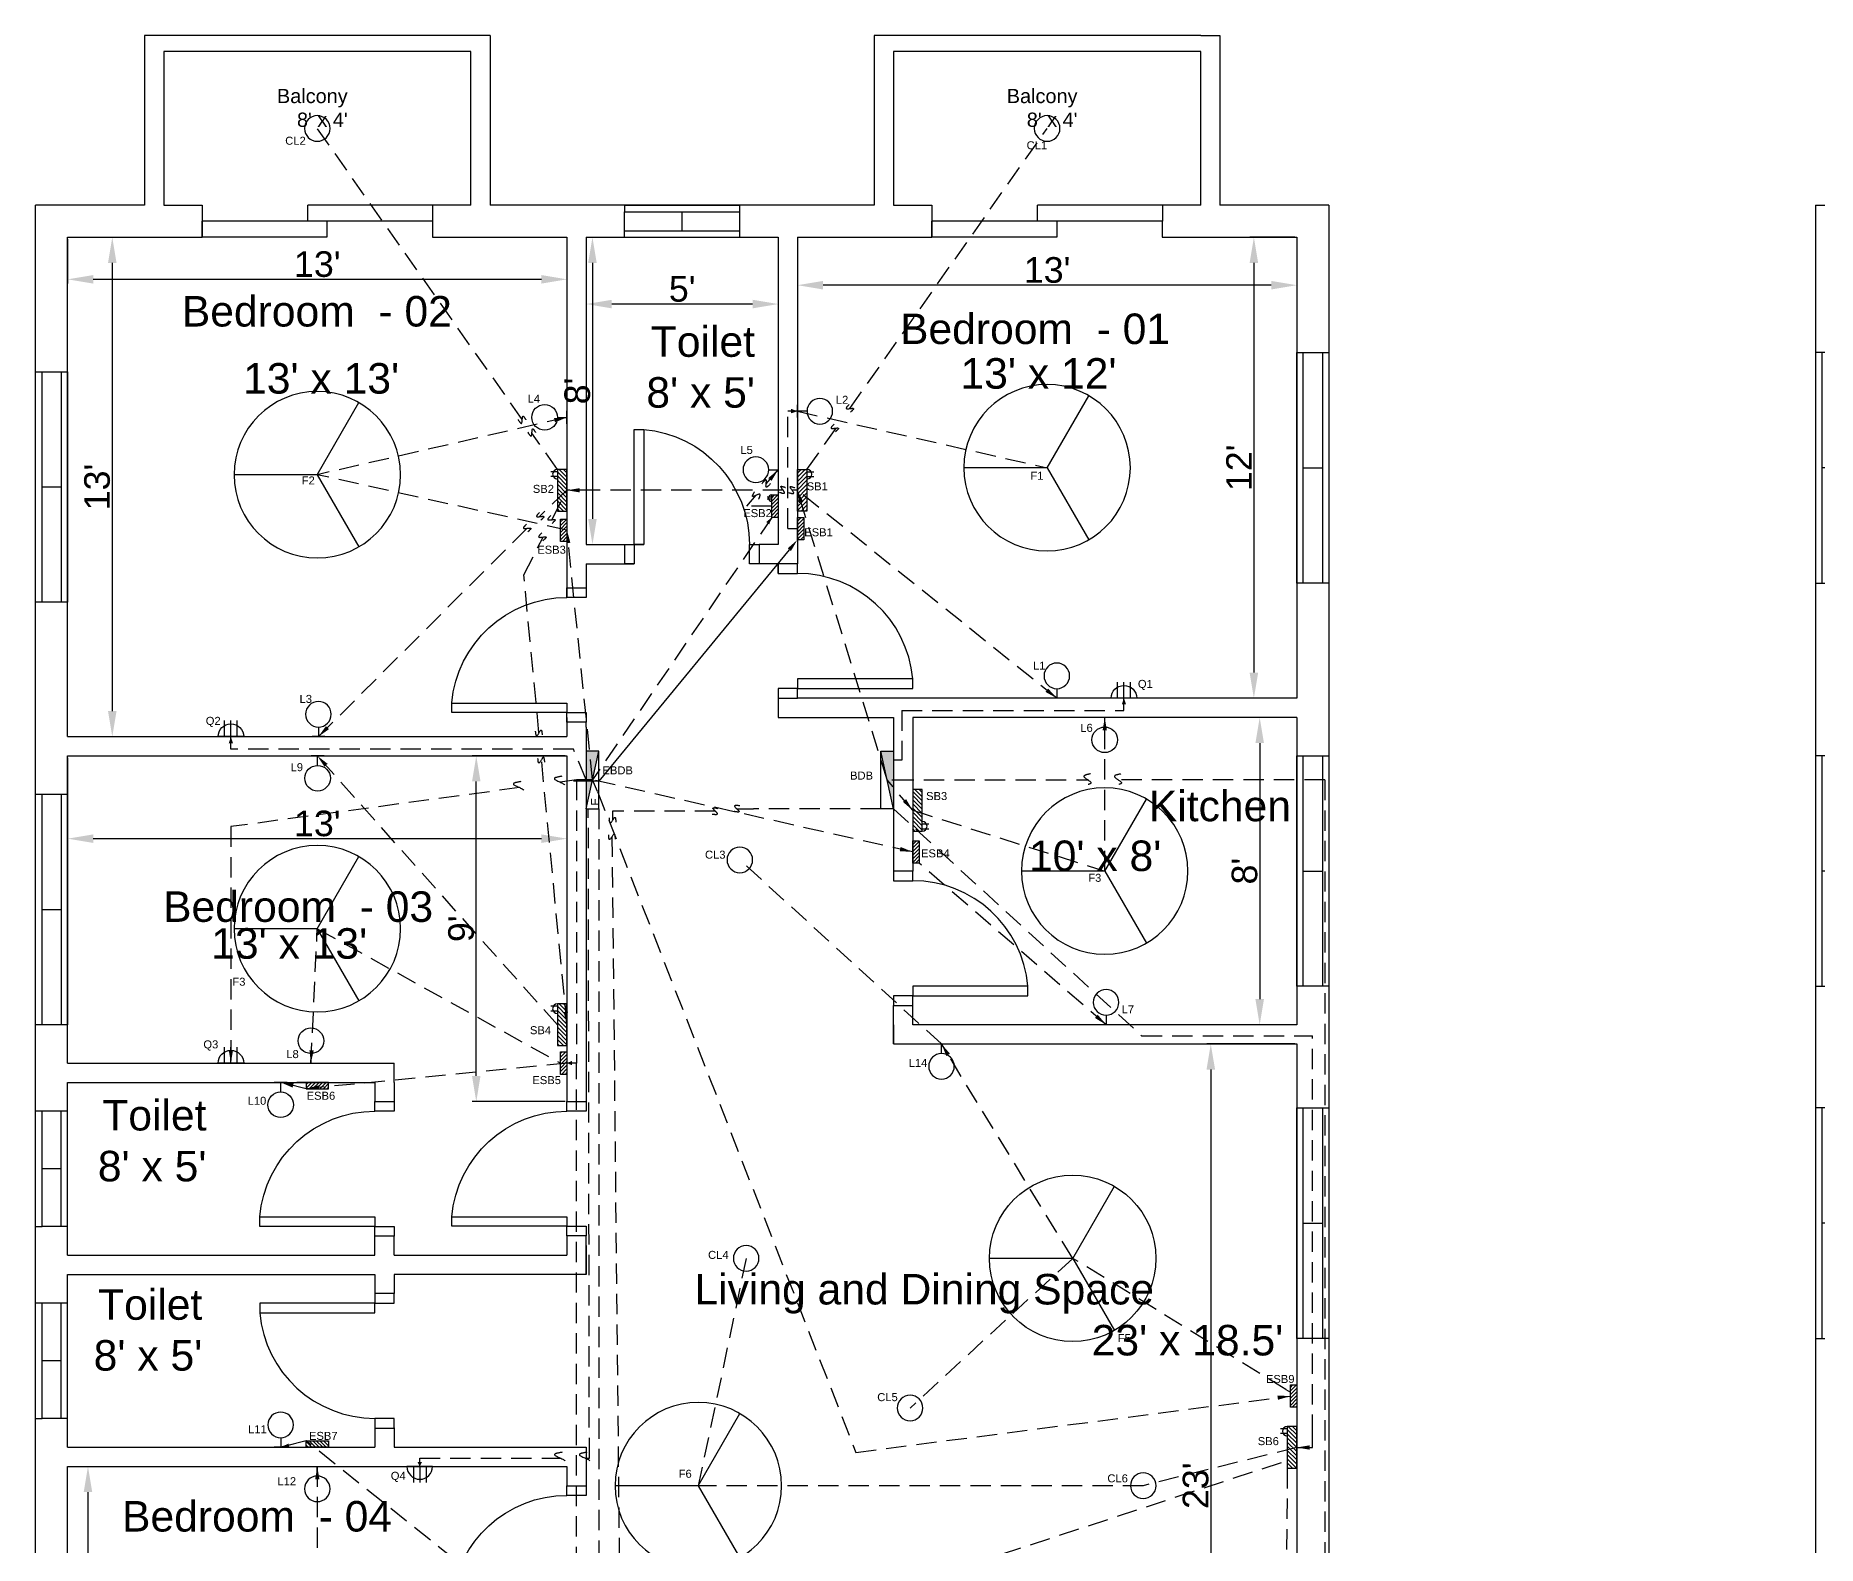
# Model space of a CAD drawing. Header units: inches. Extents: x 61297 to 163996, y 9483 to 32239.
# Drawn here: x 78637 to 79194, y 14580 to 15052 of the extents above; entities that cross this region are included whole.
import ezdxf
from ezdxf import colors
from ezdxf.entities.mleader import LeaderData, LeaderLine
from ezdxf.math import Vec2, Vec3

# ---------------------------------------------------------------- set-up
doc = ezdxf.new("R2010")
doc.units = ezdxf.units.IN
doc.linetypes.add('HIDDEN', pattern=[9.525, 6.35, -3.175])
for name, color, linetype in [('door', 80, 'Continuous'), ('Doors', 230, 'Continuous'), ('Emergency Conduitt', 10, 'HIDDEN'), ('Layer1', 7, 'Continuous'), ('Light Fans and Socketst', 170, 'Continuous'), ('Main Conduit', 50, 'HIDDEN'), ('Toiler Window', 30, 'Continuous'), ('Windows', 30, 'Continuous')]:
    doc.layers.add(name, color=color, linetype=linetype)
doc.styles.get("Standard").update_dxf_attribs({"font": 'arial.ttf'})
doc.dimstyles.new('ISO-25', dxfattribs={"dimtxt": 8, "dimasz": 8, "dimexe": 1.25, "dimexo": 0.625, "dimtad": 1, "dimlunit": 4, "dimtxsty": 'Standard', "dimcen": 2.5, "dimadec": 0, "dimazin": 0, "dimtfac": 1, "dimtmove": 0, "dimatfit": 3, "dimfxl": 1, "dimarcsym": 0})

# ---------------------------------------------------------------- blocks, each defined once
blk = doc.blocks.new('Window_Large')
at = {"layer": 'Windows'}
for p, q in [((72, 10), (0, 10)), ((0, 10), (0, 0)), ((72, 8), (0, 8)), ((36, 8), (36, 2)), ((72, 0), (72, 10)), ((0, 2), (72, 2)), ((0, 0), (72, 0))]:
    blk.add_line(p, q, dxfattribs=at)
blk = doc.blocks.new('Door_Sing')
at = {"layer": 'Doors'}
for points in [[(-3, 6), (-3, 42), (-6, 42), (-6, 6), (-3, 6)], [(-38.98, 0), (-38.98, 6), (-41.98, 6), (-41.98, 0), (-38.98, 0)]]:
    blk.add_lwpolyline(points, dxfattribs=at)
blk.add_lwpolyline([(-3, 0), (0, 0), (0, 6), (-3, 6)], close=True, dxfattribs=at)
blk.add_arc((-2.84, 6), 36.14, 95.0198, 180, dxfattribs=at)
blk = doc.blocks.new('*D754')
at = {"color": 0, "lineweight": -2, "transparency": 16777216}
for p, q in [((79030.43, 14989.11), (79016.39, 14989.11)), ((79017.64, 14981.11), (79017.64, 14853.11)), ((79030.43, 14845.11), (79016.39, 14845.11))]:
    blk.add_line(p, q, dxfattribs=at)
at = {"color": 0, "transparency": 16777216}
for points in [[(79016.31, 14981.11), (79018.98, 14981.11), (79017.64, 14989.11)], [(79016.31, 14853.11), (79018.98, 14853.11), (79017.64, 14845.11)]]:
    blk.add_solid(points, dxfattribs=at)
at = {"color": 0, "transparency": 16777216, "insert": (79013, 14917.11), "char_height": 8, "attachment_point": 5, "rotation": 90}
blk.add_mtext("12'", dxfattribs=at)
blk = doc.blocks.new('*D755')
at = {"color": 0, "lineweight": -2, "transparency": 16777216}
for p, q in [((79030.43, 14839.11), (79018.21, 14839.11)), ((79019.46, 14831.11), (79019.46, 14751.11)), ((79030.43, 14743.11), (79018.21, 14743.11))]:
    blk.add_line(p, q, dxfattribs=at)
at = {"color": 0, "transparency": 16777216}
for points in [[(79018.13, 14831.11), (79020.79, 14831.11), (79019.46, 14839.11)], [(79018.13, 14751.11), (79020.79, 14751.11), (79019.46, 14743.11)]]:
    blk.add_solid(points, dxfattribs=at)
at = {"color": 0, "transparency": 16777216, "insert": (79014.75, 14791.11), "char_height": 8, "attachment_point": 5, "rotation": 90}
blk.add_mtext("8'", dxfattribs=at)
blk = doc.blocks.new('Toilet Window')
for p, q in [((82016.8, 16081.38), (82016.8, 16117.38)), ((82016.8, 16117.38), (82026.8, 16117.38)), ((82018.8, 16081.38), (82018.8, 16117.38)), ((82024.8, 16081.38), (82024.8, 16117.38)), ((82026.8, 16081.38), (82026.8, 16117.38)), ((82018.8, 16099.38), (82024.8, 16099.38)), ((82016.8, 16081.38), (82018.8, 16081.38)), ((82018.8, 16081.38), (82024.8, 16081.38)), ((82026.8, 16081.38), (82024.8, 16081.38))]:
    blk.add_line(p, q)
blk = doc.blocks.new('*D757')
at = {"color": 0, "lineweight": -2, "transparency": 16777216}
for p, q in [((78809.05, 14988.49), (78809.05, 14967.01)), ((78869.05, 14988.49), (78869.05, 14967.01)), ((78861.05, 14968.26), (78817.05, 14968.26))]:
    blk.add_line(p, q, dxfattribs=at)
at = {"color": 0, "transparency": 16777216}
for points in [[(78817.05, 14969.59), (78817.05, 14966.92), (78809.05, 14968.26)], [(78861.05, 14969.59), (78861.05, 14966.92), (78869.05, 14968.26)]]:
    blk.add_solid(points, dxfattribs=at)
at = {"color": 0, "transparency": 16777216, "insert": (78839.05, 14972.95), "char_height": 8, "attachment_point": 5}
blk.add_mtext("5'", dxfattribs=at)
blk = doc.blocks.new('*D758')
at = {"color": 0, "lineweight": -2, "transparency": 16777216}
for p, q in [((78809.68, 14989.11), (78812.26, 14989.11)), ((78811.01, 14981.11), (78811.01, 14901.11)), ((78809.68, 14893.11), (78812.26, 14893.11))]:
    blk.add_line(p, q, dxfattribs=at)
at = {"color": 0, "transparency": 16777216}
for points in [[(78809.68, 14981.11), (78812.34, 14981.11), (78811.01, 14989.11)], [(78809.68, 14901.11), (78812.34, 14901.11), (78811.01, 14893.11)]]:
    blk.add_solid(points, dxfattribs=at)
at = {"color": 0, "transparency": 16777216, "insert": (78806.3, 14941.11), "char_height": 8, "attachment_point": 5, "rotation": 90}
blk.add_mtext("8'", dxfattribs=at)
blk = doc.blocks.new('*D759')
at = {"color": 0, "lineweight": -2, "transparency": 16777216}
for p, q in [((78875.05, 14988.49), (78875.05, 14972.9)), ((79031.05, 14988.49), (79031.05, 14972.9)), ((79023.05, 14974.15), (78883.05, 14974.15))]:
    blk.add_line(p, q, dxfattribs=at)
at = {"color": 0, "transparency": 16777216}
for points in [[(78883.05, 14975.48), (78883.05, 14972.81), (78875.05, 14974.15)], [(79023.05, 14975.48), (79023.05, 14972.81), (79031.05, 14974.15)]]:
    blk.add_solid(points, dxfattribs=at)
at = {"color": 0, "transparency": 16777216, "insert": (78953.05, 14978.86), "char_height": 8, "attachment_point": 5}
blk.add_mtext("13'", dxfattribs=at)
blk = doc.blocks.new('*D760')
at = {"color": 0, "lineweight": -2, "transparency": 16777216}
for p, q in [((78647.05, 14988.49), (78647.05, 14974.73)), ((78803.05, 14988.49), (78803.05, 14974.73)), ((78795.05, 14975.98), (78655.05, 14975.98))]:
    blk.add_line(p, q, dxfattribs=at)
at = {"color": 0, "transparency": 16777216}
for points in [[(78655.05, 14977.31), (78655.05, 14974.65), (78647.05, 14975.98)], [(78795.05, 14977.31), (78795.05, 14974.65), (78803.05, 14975.98)]]:
    blk.add_solid(points, dxfattribs=at)
at = {"color": 0, "transparency": 16777216, "insert": (78725.05, 14980.69), "char_height": 8, "attachment_point": 5}
blk.add_mtext("13'", dxfattribs=at)
blk = doc.blocks.new('*D761')
at = {"color": 0, "lineweight": -2, "transparency": 16777216}
for p, q in [((78647.68, 14989.11), (78662.25, 14989.11)), ((78661, 14981.11), (78661, 14841.11)), ((78647.68, 14833.11), (78662.25, 14833.11))]:
    blk.add_line(p, q, dxfattribs=at)
at = {"color": 0, "transparency": 16777216}
for points in [[(78659.66, 14981.11), (78662.33, 14981.11), (78661, 14989.11)], [(78659.66, 14841.11), (78662.33, 14841.11), (78661, 14833.11)]]:
    blk.add_solid(points, dxfattribs=at)
at = {"color": 0, "transparency": 16777216, "insert": (78656.28, 14911.11), "char_height": 8, "attachment_point": 5, "rotation": 90}
blk.add_mtext("13'", dxfattribs=at)
blk = doc.blocks.new('*D762')
at = {"color": 0, "lineweight": -2, "transparency": 16777216}
for p, q in [((78647.68, 14605.11), (78654.65, 14605.11)), ((78653.4, 14597.11), (78653.4, 14469.11)), ((78647.68, 14461.11), (78654.65, 14461.11))]:
    blk.add_line(p, q, dxfattribs=at)
at = {"color": 0, "transparency": 16777216}
for points in [[(78652.06, 14597.11), (78654.73, 14597.11), (78653.4, 14605.11)], [(78652.06, 14469.11), (78654.73, 14469.11), (78653.4, 14461.11)]]:
    blk.add_solid(points, dxfattribs=at)
at = {"color": 0, "transparency": 16777216, "insert": (78648.75, 14533.11), "char_height": 8, "attachment_point": 5, "rotation": 90}
blk.add_mtext("12'", dxfattribs=at)
blk = doc.blocks.new('Fan')
at = {"layer": 'Light Fans and Socketst'}
for q in [(-13, 22.52), (-13, -22.52), (26, 0)]:
    blk.add_line((0, 0), q, dxfattribs=at)
blk.add_circle((0, 0), 26, dxfattribs=at)
blk = doc.blocks.new('Light Ceiling')
at = {"layer": 'Light Fans and Socketst'}
blk.add_circle((0, 0), 4, dxfattribs=at)
blk = doc.blocks.new('Light')
at = {"layer": 'Light Fans and Socketst'}
blk.add_line((0, 2), (0, -2), dxfattribs=at)
blk.add_lwpolyline([(2.99, 0), (1.49, 0), (0, 0)], dxfattribs=at)
blk.add_circle((6.99, 0), 4, dxfattribs=at)
blk = doc.blocks.new('*D764')
at = {"layer": 'Layer1', "color": 0, "lineweight": -2, "transparency": 16777216}
for p, q in [((78802.43, 14827.11), (78773.46, 14827.11)), ((78774.71, 14727.11), (78774.71, 14819.11)), ((78802.43, 14719.11), (78773.46, 14719.11))]:
    blk.add_line(p, q, dxfattribs=at)
at = {"layer": 'Layer1', "color": 0, "transparency": 16777216}
for points in [[(78773.38, 14819.11), (78776.04, 14819.11), (78774.71, 14827.11)], [(78773.38, 14727.11), (78776.04, 14727.11), (78774.71, 14719.11)]]:
    blk.add_solid(points, dxfattribs=at)
at = {"layer": 'Layer1', "color": 0, "transparency": 16777216, "insert": (78770, 14773.11), "char_height": 8, "attachment_point": 5, "rotation": 90}
blk.add_mtext("9'", dxfattribs=at)
blk = doc.blocks.new('*D765')
at = {"layer": 'Layer1', "color": 0, "lineweight": -2, "transparency": 16777216}
for p, q in [((78647.05, 14826.49), (78647.05, 14799.99)), ((78803.05, 14826.49), (78803.05, 14799.99)), ((78795.05, 14801.24), (78655.05, 14801.24))]:
    blk.add_line(p, q, dxfattribs=at)
at = {"layer": 'Layer1', "color": 0, "transparency": 16777216}
for points in [[(78655.05, 14802.58), (78655.05, 14799.91), (78647.05, 14801.24)], [(78795.05, 14802.58), (78795.05, 14799.91), (78803.05, 14801.24)]]:
    blk.add_solid(points, dxfattribs=at)
at = {"layer": 'Layer1', "color": 0, "transparency": 16777216, "insert": (78725.05, 14805.96), "char_height": 8, "attachment_point": 5}
blk.add_mtext("13'", dxfattribs=at)
blk = doc.blocks.new('BDB')
h = blk.add_hatch(color=256)
h.dxf.hatch_style = 1
h.paths.add_polyline_path([(13.5, 4), (-4.5, 0), (13.5, 0)])
blk.add_line((-4.5, 0), (13.5, 4))
at = {"layer": 'Layer1'}
blk.add_lwpolyline([(-4.5, 4), (13.5, 4), (13.5, 0), (-4.5, 0), (-4.5, 4)], dxfattribs=at)
blk = doc.blocks.new('Emergency_BDB')
at = {"layer": 'Layer1'}
blk.add_blockref('BDB', (0, 0), dxfattribs=at)
at = {"layer": 'Layer1', "insert": (-4.5, 4), "char_height": 2.5, "attachment_point": 1}
blk.add_mtext_dynamic_manual_height_columns(' E', width=4.2009, gutter_width=12.5, heights=[0], dxfattribs=at)
blk = doc.blocks.new('*D766')
at = {"layer": 'Layer1', "color": 0, "lineweight": -2, "transparency": 16777216}
for p, q in [((79030.43, 14737.11), (79002.93, 14737.11)), ((79004.18, 14729.11), (79004.18, 14469.11)), ((79030.43, 14461.11), (79002.93, 14461.11))]:
    blk.add_line(p, q, dxfattribs=at)
at = {"layer": 'Layer1', "color": 0, "transparency": 16777216}
for points in [[(79002.85, 14729.11), (79005.52, 14729.11), (79004.18, 14737.11)], [(79002.85, 14469.11), (79005.52, 14469.11), (79004.18, 14461.11)]]:
    blk.add_solid(points, dxfattribs=at)
at = {"layer": 'Layer1', "color": 0, "transparency": 16777216, "insert": (78999.47, 14599.11), "char_height": 8, "attachment_point": 5, "rotation": 90}
blk.add_mtext("23'", dxfattribs=at)
blk = doc.blocks.new('ESB')
h = blk.add_hatch()
h.set_pattern_fill('ANSI31', color=256, scale=0.25)
h.set_pattern_definition([(45, (-3149.957, -1763.2019), (-0.561266, 0.561266), [])])
h.paths.add_polyline_path([(3.5, 2), (-3.5, 2), (-3.5, 0), (3.5, 0)])
blk.add_lwpolyline([(3.5, 0), (3.5, 2), (-3.5, 2), (-3.5, 0)], close=True)
blk = doc.blocks.new('Socket')
for p, q in [((-4, 0), (4, 0)), ((-2, 0), (-2, 5)), ((0, 0), (0, 5)), ((2, 0), (2, 5))]:
    blk.add_line(p, q)
blk.add_arc((0, 0), 4, 0, 180)

msp = doc.modelspace()

# ---------------------------------------------------------------- hatches: boundary and pattern name
at = {"layer": 'Layer1'}
h = msp.add_hatch(dxfattribs=at)
h.set_pattern_fill('ANSI31', color=256, scale=0.29, angle=-90)
h.set_pattern_definition([(315, (77654.9552, 18062.3741), (0.65106857, 0.65106857), [])])
h.paths.add_polyline_path([(78800.071, 14903.573), (78803.051, 14903.573), (78803.051, 14916.602), (78800.071, 14916.602)])
h = msp.add_hatch(dxfattribs=at)
h.set_pattern_fill('ANSI31', color=256, scale=0.29)
h.set_pattern_definition([(45, (73421.59915, 11141.7594), (-0.65106857, 0.65106857), [])])
h.paths.add_polyline_path([(78878.031, 14916.602), (78875.051, 14916.602), (78875.051, 14903.573), (78878.031, 14903.573)])
h = msp.add_hatch(dxfattribs=at)
h.set_pattern_fill('ANSI31', color=256, scale=0.29, angle=90)
h.set_pattern_definition([(135, (81099.146, 11657.8266), (-0.65106857, -0.65106857), [])])
h.paths.add_polyline_path([(78914.031, 14816.627), (78911.051, 14816.627), (78911.051, 14803.599), (78914.031, 14803.599)])
h = msp.add_hatch(dxfattribs=at)
h.set_pattern_fill('ANSI31', color=256, scale=0.29, angle=-90)
h.set_pattern_definition([(315, (77654.9552, 17895.3999), (0.65106857, 0.65106857), [])])
h.paths.add_polyline_path([(78800.071, 14736.599), (78803.051, 14736.599), (78803.051, 14749.627), (78800.071, 14749.627)])
h = msp.add_hatch(dxfattribs=at)
h.set_pattern_fill('ANSI31', color=256, scale=0.29, angle=-90)
h.set_pattern_definition([(315, (77426.9552, 17763.3999), (0.65106857, 0.65106857), [])])
h.paths.add_polyline_path([(79028.071, 14604.599), (79031.051, 14604.599), (79031.051, 14617.627), (79028.071, 14617.627)])

# ---------------------------------------------------------------- linework, layer by layer
for p, q in [((78671.051, 15052.113), (78671.051, 14999.113)), ((78779.051, 15052.113), (78671.051, 15052.113)), ((78779.051, 15052.113), (78779.051, 14999.113)), ((78905.051, 15052.113), (78899.051, 15052.113)), ((78899.051, 15052.113), (78899.051, 14999.113)), ((79001.051, 15052.113), (78905.051, 15052.113)), ((79001.051, 15052.113), (79007.051, 15052.113)), ((79007.051, 15052.113), (79007.051, 14999.113)), ((78773.051, 15047.113), (78677.051, 15047.113)), ((78677.051, 15047.113), (78677.051, 14999.113)), ((78773.051, 14999.113), (78773.051, 15047.113)), ((79001.051, 15047.113), (78905.051, 15047.113)), ((78905.051, 15047.113), (78905.051, 14999.113)), ((79001.051, 14999.113), (79001.051, 15047.113)), ((78637.051, 14451.113), (78637.051, 14999.113)), ((78671.051, 14999.113), (78637.051, 14999.113)), ((78677.051, 14999.113), (78689.051, 14999.113)), ((78689.051, 14999.113), (78689.074, 14989.113)), ((78761.051, 14999.113), (78761.027, 14989.113)), ((78773.051, 14999.113), (78761.051, 14999.113)), ((78899.051, 14999.113), (78779.051, 14999.113)), ((78905.051, 14999.113), (78917.051, 14999.113)), ((78917.051, 14999.113), (78917.074, 14989.113)), ((78989.051, 14999.113), (78989.027, 14989.113)), ((79001.051, 14999.113), (78989.051, 14999.113)), ((79041.051, 14999.113), (79007.051, 14999.113)), ((79041.051, 14999.113), (79041.051, 14461.113)), ((79193.051, 14999.113), (79193.051, 14461.113)), ((79193.051, 14999.113), (79227.051, 14999.113)), ((78647.051, 14833.113), (78647.051, 14989.113)), ((78647.051, 14989.113), (78689.074, 14989.113)), ((78761.027, 14989.113), (78803.051, 14989.113)), ((78803.051, 14989.113), (78803.051, 14876.602)), ((78809.051, 14989.113), (78869.051, 14989.113)), ((78809.051, 14989.113), (78809.051, 14893.113)), ((78875.051, 14989.113), (78917.074, 14989.113)), ((78875.051, 14989.113), (78875.051, 14887.113)), ((78989.027, 14989.113), (79031.051, 14989.113)), ((79031.051, 14989.113), (79031.051, 14845.113)), ((78867.051, 14907.947), (78865.551, 14907.947)), ((78867.051, 14907.28), (78865.551, 14907.28)), ((78809.051, 14893.113), (78827.074, 14893.113)), ((78809.051, 14887.113), (78824.074, 14887.113)), ((78809.051, 14887.113), (78809.051, 14876.602)), ((78869.051, 14848.137), (78869.051, 14845.113)), ((78869.051, 14845.113), (78869.051, 14839.113)), ((79031.051, 14845.113), (78875.051, 14845.113)), ((78803.051, 14839.113), (78803.051, 14833.113)), ((78809.051, 14836.113), (78809.051, 14837.625)), ((78809.051, 14836.113), (78809.051, 14716.113)), ((78869.051, 14839.113), (78905.051, 14839.113)), ((78905.051, 14839.113), (78905.051, 14791.113)), ((78911.051, 14839.113), (78911.051, 14791.113)), ((79031.051, 14839.113), (78911.051, 14839.113)), ((79031.051, 14839.113), (79031.051, 14743.113)), ((78647.051, 14833.113), (78803.051, 14833.113)), ((78647.051, 14731.113), (78647.051, 14827.113)), ((78647.051, 14827.113), (78803.051, 14827.113)), ((78803.051, 14827.113), (78803.051, 14719.113)), ((78905.051, 14737.113), (78905.051, 14749.137)), ((78911.051, 14743.113), (78911.051, 14749.137)), ((78905.051, 14743.113), (78905.051, 14737.113)), ((78905.051, 14737.113), (79031.051, 14737.113)), ((79031.051, 14737.113), (79031.051, 14461.113)), ((78647.051, 14731.113), (78749.051, 14731.113)), ((78749.051, 14725.113), (78749.051, 14731.113)), ((78647.051, 14671.113), (78647.051, 14725.113)), ((78647.051, 14725.113), (78743.051, 14725.113)), ((78743.051, 14725.113), (78743.051, 14719.09)), ((78749.051, 14725.113), (78749.051, 14719.09)), ((78743.051, 14671.113), (78743.051, 14677.113)), ((78749.051, 14671.113), (78749.051, 14677.113)), ((78803.051, 14677.137), (78803.051, 14671.113)), ((78809.051, 14665.113), (78809.051, 14677.137)), ((78809.051, 14674.113), (78809.051, 14665.113)), ((78647.051, 14671.113), (78743.051, 14671.113)), ((78749.051, 14671.113), (78803.051, 14671.113)), ((78809.051, 14671.113), (78809.051, 14665.113)), ((78647.051, 14611.113), (78647.051, 14665.113)), ((78647.051, 14665.113), (78743.051, 14665.113)), ((78743.051, 14665.113), (78743.051, 14659.113)), ((78809.051, 14665.113), (78749.051, 14665.113)), ((78749.051, 14665.113), (78749.051, 14659.113)), ((78743.051, 14617.137), (78743.051, 14611.113)), ((78749.051, 14617.137), (78749.051, 14611.113)), ((78647.051, 14611.113), (78743.051, 14611.113)), ((78749.051, 14611.113), (78803.051, 14611.113)), ((78803.051, 14611.113), (78809.051, 14611.113)), ((78809.051, 14611.113), (78809.051, 14602.113)), ((78809.051, 14611.113), (78809.051, 14605.113)), ((78647.051, 14461.113), (78647.051, 14605.113)), ((78647.051, 14605.113), (78803.051, 14605.113)), ((78803.051, 14605.113), (78803.051, 14602.113)), ((78803.051, 14602.113), (78803.051, 14599.09)), ((78809.051, 14605.113), (78809.051, 14599.09))]:
    msp.add_line(p, q)
for points in [[(78869.051, 14989.113), (78869.051, 14893.113), (78863.051, 14893.113)], [(78869.051, 14884.113), (78869.051, 14887.113), (78866.051, 14887.113), (78863.051, 14887.113)], [(79031.051, 14743.113), (78911.051, 14743.113)]]:
    msp.add_lwpolyline(points)
msp.add_arc((78867.051, 14907.613), 1, 90, 270)
at = {"layer": 'door'}
for p, q in [((78722.051, 14994.113), (78722.051, 14999.113)), ((78761.051, 14999.113), (78722.051, 14999.113)), ((78761.051, 14999.113), (78761.051, 14994.113)), ((78950.051, 14994.113), (78950.051, 14999.113)), ((78989.051, 14999.113), (78950.051, 14999.113)), ((78989.051, 14999.113), (78989.051, 14994.113)), ((78689.051, 14989.113), (78689.051, 14994.113)), ((78728.051, 14994.113), (78689.051, 14994.113)), ((78761.051, 14994.113), (78722.051, 14994.113)), ((78728.051, 14994.113), (78728.051, 14989.113)), ((78917.051, 14989.113), (78917.051, 14994.113)), ((78956.051, 14994.113), (78917.051, 14994.113)), ((78989.051, 14994.113), (78950.051, 14994.113)), ((78956.051, 14994.113), (78956.051, 14989.113)), ((78728.051, 14989.113), (78689.051, 14989.113)), ((78956.051, 14989.113), (78917.051, 14989.113))]:
    msp.add_line(p, q, dxfattribs=at)
at = {"layer": 'Emergency Conduitt'}
for p, q in [((78872.075, 14898.113), (78872.075, 14934.777)), ((78875.051, 14934.777), (78872.075, 14934.777)), ((78875.051, 14934.777), (78953.051, 14917.113)), ((78803.051, 14932.857), (78725.051, 14914.935)), ((78803.051, 14897.602), (78725.051, 14914.935)), ((78865.269, 14912.113), (78869.051, 14916.503)), ((78859.24, 14905.113), (78862.195, 14908.544)), ((78867.051, 14901.613), (78811.051, 14819.613)), ((78867.051, 14905.113), (78859.24, 14905.113)), ((78811.051, 14819.613), (78803.051, 14897.602)), ((78872.075, 14898.113), (78875.051, 14898.113)), ((78698.051, 14829.225), (78698.051, 14833.113)), ((78805.034, 14829.225), (78698.051, 14829.225)), ((78809.051, 14819.613), (78805.034, 14829.225)), ((78806.026, 14819.613), (78800.885, 14818.917)), ((78811.051, 14819.613), (78806.026, 14819.613)), ((78806.026, 14819.613), (78806.026, 14731.113)), ((78911.051, 14797.113), (78811.051, 14819.613)), ((78812.607, 14815.928), (78811.051, 14819.613)), ((78788.233, 14817.204), (78698.051, 14804.993)), ((78812.607, 14815.928), (78893.316, 14609.507)), ((78810.047, 14607.748), (78809.711, 14810.613)), ((78813.051, 14810.613), (78813.051, 14539.221)), ((78698.051, 14804.993), (78698.051, 14731.113)), ((78920.051, 14737.113), (78857.051, 14794.617)), ((78971.471, 14743.113), (78913.051, 14793.613)), ((78723.057, 14731.113), (78725.051, 14773.113)), ((78725.051, 14773.113), (78801.051, 14731.113)), ((78961.051, 14670.127), (78920.051, 14737.113)), ((78803.051, 14731.113), (78721.551, 14723.113)), ((78806.026, 14731.113), (78803.051, 14731.113)), ((78806.066, 14545.113), (78806.026, 14731.113)), ((78725.051, 14725.113), (78713.604, 14725.113)), ((78721.551, 14723.113), (78713.604, 14725.113)), ((78961.051, 14670.127), (78910.245, 14623.378)), ((79027.643, 14629.207), (78961.051, 14670.127)), ((79027.643, 14629.207), (79029.051, 14628.342)), ((78893.316, 14609.507), (79029.051, 14627.113)), ((78721.551, 14613.113), (78713.58, 14611.113)), ((78717.565, 14612.113), (78713.604, 14611.113)), ((78775.256, 14570.213), (78721.551, 14613.113)), ((78757.059, 14605.113), (78757.059, 14607.748)), ((78757.059, 14607.748), (78800.984, 14607.748)), ((78808.713, 14607.748), (78810.047, 14607.748)), ((78725.051, 14605.113), (78725.051, 14533.113))]:
    msp.add_line(p, q, dxfattribs=at)
for points in [[(78866.582, 14912.176), (78865.292, 14911.104), (78865.292, 14913.331), (78863.918, 14912.092)], [(78862.963, 14907.287), (78863.265, 14908.844), (78861.054, 14908.158), (78861.64, 14909.581)], [(78790.425, 14899.51), (78789.495, 14898.215), (78791.759, 14898.215), (78790.788, 14897.082)], [(78788.646, 14819.087), (78786.302, 14818.319), (78789.634, 14816.271), (78787.474, 14815.356)], [(78801.445, 14820.734), (78799.102, 14819.965), (78802.434, 14817.917), (78800.274, 14817.002)], [(78801.537, 14609.568), (78799.193, 14608.8), (78802.525, 14606.751), (78800.365, 14605.837)], [(78809.266, 14609.568), (78806.923, 14608.8), (78810.255, 14606.751), (78808.095, 14605.837)]]:
    msp.add_spline(points, degree=3, dxfattribs=at)
for points in [[(78872.994, 14934.11), (78875.051, 14934.777), (78872.994, 14935.548)], [(78799.302, 14931.312), (78803.051, 14932.857), (78799.003, 14932.611)], [(78866.945, 14913.037), (78869.051, 14916.503), (78865.935, 14913.908)], [(78865.297, 14900.161), (78867.051, 14901.613), (78866.245, 14899.464)], [(78804.122, 14893.69), (78803.051, 14897.602), (78802.796, 14893.554)], [(78698.717, 14831.058), (78698.051, 14833.113), (78697.384, 14831.058)], [(78907.002, 14797.341), (78911.051, 14797.113), (78907.295, 14798.642)], [(78968.009, 14745.225), (78971.471, 14743.113), (78968.881, 14746.233)], [(78697.384, 14735.113), (78698.051, 14731.113), (78698.717, 14735.113)], [(78722.58, 14735.14), (78723.057, 14731.113), (78723.912, 14735.077)], [(78922.707, 14734.05), (78920.051, 14737.113), (78921.57, 14733.354)], [(78804.582, 14731.812), (78803.051, 14731.113), (78804.582, 14730.478)], [(78717.646, 14724.783), (78713.604, 14725.113), (78717.321, 14723.49)], [(78725.466, 14724.168), (78721.551, 14723.113), (78725.597, 14722.841)], [(79025.17, 14625.938), (79029.051, 14627.113), (79024.998, 14627.26)], [(78716.044, 14612.259), (78713.58, 14611.113), (78716.37, 14611.373)], [(78756.393, 14606.478), (78757.059, 14605.113), (78757.726, 14606.478)], [(78725.717, 14601.113), (78725.051, 14605.113), (78724.384, 14601.113)]]:
    msp.add_solid(points, dxfattribs=at)
at = {"layer": 'Layer1'}
for p, q in [((78800.071, 14915.852), (78797.955, 14915.852)), ((78800.071, 14914.352), (78797.955, 14914.352)), ((78878.031, 14915.852), (78880.146, 14915.852)), ((78878.031, 14914.352), (78880.146, 14914.352)), ((78914.031, 14805.849), (78916.146, 14805.849)), ((78914.031, 14804.349), (78916.146, 14804.349)), ((78800.071, 14748.877), (78797.955, 14748.877)), ((78800.071, 14747.377), (78797.955, 14747.377)), ((79028.071, 14616.877), (79025.955, 14616.877)), ((79028.071, 14615.377), (79025.955, 14615.377))]:
    msp.add_line(p, q, dxfattribs=at)
for points in [[(78800.071, 14916.602), (78800.071, 14903.573), (78803.051, 14903.573), (78803.051, 14916.602)], [(78878.031, 14916.602), (78878.031, 14903.573), (78875.051, 14903.573), (78875.051, 14916.602)], [(78914.031, 14803.599), (78914.031, 14816.627), (78911.051, 14816.627), (78911.051, 14803.599)], [(78800.071, 14749.627), (78800.071, 14736.599), (78803.051, 14736.599), (78803.051, 14749.627)], [(79028.071, 14617.627), (79028.071, 14604.599), (79031.051, 14604.599), (79031.051, 14617.627)]]:
    msp.add_lwpolyline(points, close=True, dxfattribs=at)
for centre, start, end in [((78800.071, 14915.102), 90, 270), ((78878.031, 14915.102), 270, 90), ((78914.031, 14805.099), 270, 90), ((78800.071, 14748.127), 90, 270), ((79028.071, 14616.127), 90, 270)]:
    msp.add_arc(centre, 1.5, start, end, dxfattribs=at)
at = {"layer": 'Light Fans and Socketst'}
for q in [(78974.051, 14692.644), (78935.051, 14670.127), (78974.051, 14647.611)]:
    msp.add_line((78961.051, 14670.127), q, dxfattribs=at)
msp.add_circle((78961.051, 14670.127), 26, dxfattribs=at)
at = {"layer": 'Main Conduit'}
for p, q in [((78789.087, 14932.196), (78725.051, 15023.113)), ((78891.417, 14935.607), (78953.051, 15023.113)), ((78878.031, 14916.602), (78887.123, 14929.511)), ((78800.071, 14916.602), (78792.093, 14927.928)), ((78803.051, 14910.087), (78794.39, 14901.837)), ((78798.359, 14900.891), (78803.051, 14910.087)), ((78870.573, 14910.087), (78803.051, 14910.087)), ((78875.051, 14910.087), (78873.407, 14910.087)), ((78903.051, 14819.613), (78875.051, 14910.087)), ((78956.078, 14845.113), (78875.051, 14910.087)), ((78790.566, 14898.2), (78725.395, 14833.113)), ((78789.553, 14883.632), (78795.594, 14895.472)), ((78794.294, 14834.274), (78789.553, 14883.632)), ((78907.623, 14841.311), (78977.051, 14841.311)), ((78907.623, 14841.311), (78907.623, 14825.728)), ((78977.051, 14841.311), (78977.051, 14845.113)), ((78971.051, 14791.113), (78971.051, 14839.113)), ((78800.071, 14743.113), (78725.051, 14827.113)), ((78803.051, 14743.113), (78795.092, 14825.968)), ((78907.623, 14825.728), (78905.051, 14825.728)), ((78911.051, 14810.113), (78903.051, 14819.613)), ((78904.543, 14819.613), (78907.623, 14819.613)), ((78905.051, 14819.613), (78965.779, 14819.613)), ((79039.788, 14819.613), (78975.277, 14819.613)), ((79039.788, 14819.613), (79039.788, 14562.063)), ((78849.391, 14809.851), (78817.283, 14809.851)), ((78817.283, 14809.851), (78817.283, 14806.971)), ((78856.066, 14810.588), (78861.315, 14810.613)), ((78901.051, 14810.613), (78861.315, 14810.613)), ((78905.051, 14810.613), (78982.639, 14739.653)), ((78911.051, 14810.113), (78971.051, 14791.113)), ((78817.108, 14801.884), (78819.73, 14541.228)), ((78982.639, 14739.653), (79035.927, 14739.653)), ((78859.025, 14670.127), (78844.081, 14599.113)), ((78803.051, 14533.113), (79028.071, 14606.972)), ((79031.051, 14611.044), (78983.08, 14599.113)), ((79028.071, 14604.599), (79027.234, 14504.747)), ((78983.08, 14599.113), (78844.081, 14599.113))]:
    msp.add_line(p, q, dxfattribs=at)
msp.add_lwpolyline([(79031.051, 14611.044), (79035.927, 14611.044), (79035.927, 14614.974), (79035.927, 14739.653)], dxfattribs=at)
for points in [[(78891.236, 14936.912), (78890.306, 14935.618), (78892.571, 14935.618), (78891.6, 14934.485)], [(78787.764, 14932.168), (78788.853, 14931.004), (78789.294, 14933.224), (78790.217, 14932.052)], [(78790.794, 14928.218), (78791.883, 14927.054), (78792.324, 14929.275), (78793.247, 14928.102)], [(78886.522, 14930.766), (78885.592, 14929.471), (78887.857, 14929.471), (78886.886, 14928.338)], [(78869.404, 14909.459), (78870.986, 14909.263), (78869.901, 14911.25), (78871.36, 14910.942)], [(78872.3, 14909.372), (78873.882, 14909.176), (78872.797, 14911.163), (78874.256, 14910.855)], [(78794.5, 14903.176), (78793.57, 14901.881), (78795.834, 14901.881), (78794.864, 14900.748)], [(78798.014, 14902.176), (78797.084, 14900.881), (78799.348, 14900.881), (78798.377, 14899.748)], [(78795.167, 14896.747), (78794.237, 14895.452), (78796.502, 14895.452), (78795.531, 14894.319)], [(78793.122, 14834.877), (78793.605, 14833.358), (78794.957, 14835.174), (78795.287, 14833.719)], [(78796.131, 14825.138), (78795.67, 14826.664), (78794.291, 14824.868), (78793.983, 14826.328)], [(78966.594, 14821.498), (78964.551, 14820.681), (78966.747, 14818.742), (78964.551, 14817.926)], [(78976.128, 14821.474), (78974.085, 14820.658), (78976.281, 14818.718), (78974.085, 14817.902)], [(78816.191, 14807.708), (78816.581, 14806.162), (78818.041, 14807.892), (78818.281, 14806.42)], [(78848.439, 14808.941), (78850.032, 14808.991), (78848.654, 14810.787), (78850.143, 14810.707)], [(78857.005, 14811.512), (78855.412, 14811.438), (78856.817, 14809.662), (78855.326, 14809.72)], [(78818.19, 14801.132), (78817.823, 14802.683), (78816.337, 14800.975), (78816.119, 14802.451)]]:
    msp.add_spline(points, degree=3, dxfattribs=at)
for points in [[(78807.051, 14910.754), (78803.051, 14910.087), (78807.051, 14909.421)], [(78876.87, 14906.463), (78875.051, 14910.087), (78875.596, 14906.069)], [(78952.54, 14847.096), (78956.078, 14845.113), (78953.374, 14848.136)], [(78977.717, 14843.209), (78977.051, 14845.113), (78976.384, 14843.216)], [(78727.754, 14836.412), (78725.395, 14833.113), (78728.696, 14835.468)], [(78971.717, 14835.113), (78971.051, 14839.113), (78970.384, 14835.113)], [(78728.261, 14824.636), (78725.051, 14827.113), (78727.284, 14823.728)], [(78907.964, 14812.743), (78911.051, 14810.113), (78908.984, 14813.602)], [(78802.005, 14747.031), (78803.051, 14743.113), (78803.332, 14747.159)], [(79035.051, 14611.711), (79031.051, 14611.044), (79035.051, 14610.377)]]:
    msp.add_solid(points, dxfattribs=at)

# ---------------------------------------------------------------- block references
at = {"xscale": -1}
for name, p, rotation in [('Window_Large', (79041.051, 14953.113), 90), ('Window_Large', (78647.051, 14947.113), 90), ('ESB', (78869.051, 14905.113), 90), ('ESB', (78803.051, 14897.602), 90), ('ESB', (78875.051, 14898.113), 270), ('Door_Sing', (78809.051, 14837.625), 90), ('Window_Large', (79041.051, 14827.113), 90), ('Window_Large', (79041.051, 14827.113), 90), ('Window_Large', (78647.051, 14815.113), 90), ('ESB', (78911.051, 14797.113), 270), ('ESB', (78803.051, 14731.113), 90), ('Door_Sing', (78749.051, 14677.113), 90), ('Door_Sing', (78809.051, 14677.137), 90), ('Window_Large', (79041.051, 14717.113), 90), ('ESB', (79031.051, 14627.113), 90), ('Door_Sing', (78809.051, 14557.113), 90)]:
    msp.add_blockref(name, p, dxfattribs=dict(at, rotation=rotation))
for name, p, rotation in [('Window_Large', (79193.051, 14953.113), 270), ('Door_Sing', (78869.051, 14845.137), 270), ('Window_Large', (79193.051, 14827.113), 270), ('Window_Large', (79193.051, 14827.113), 270), ('Door_Sing', (78905.051, 14749.137), 270), ('ESB', (78725.051, 14725.113), 180), ('Window_Large', (79193.051, 14717.113), 270), ('Door_Sing', (78749.051, 14659.113), 90.00000000000001), ('Socket', (78757.059, 14605.113), 180)]:
    msp.add_blockref(name, p, dxfattribs=dict(rotation=rotation))
for name, p in [('Door_Sing', (78821.074, 14887.113)), ('Socket', (78977.051, 14845.113)), ('Socket', (78698.051, 14833.113)), ('Socket', (78698.051, 14731.113)), ('ESB', (78725.051, 14611.113))]:
    msp.add_blockref(name, p, dxfattribs=at)
at = {"layer": 'Layer1', "xscale": -1}
for name, p in [('Fan', (78725.051, 14914.935)), ('Fan', (78953.051, 14917.113)), ('Light', (78869.051, 14916.503)), ('Fan', (78971.051, 14791.113)), ('Fan', (78725.051, 14773.113)), ('Light Ceiling', (78857.051, 14794.617)), ('Light Ceiling', (78859.025, 14670.127)), ('Fan', (78844.081, 14599.113)), ('Light Ceiling', (78910.245, 14623.378)), ('Light Ceiling', (78983.08, 14599.113))]:
    msp.add_blockref(name, p, dxfattribs=at)
at = {"layer": 'Layer1'}
for name, p, rotation in [('Light', (78803.051, 14932.857), 180), ('Light', (78971.051, 14839.113), 269.9999999999995), ('Light', (78725.141, 14827.113), 269.9999999999995), ('BDB', (78905.051, 14815.113), 90.00000000000001), ('Light', (78723.057, 14731.113), 90.00000000000001), ('Light', (78713.604, 14725.113), 269.9999999999995)]:
    msp.add_blockref(name, p, dxfattribs=dict(at, rotation=rotation))
at = {"layer": 'Layer1', "xscale": -1}
for name, p, rotation in [('Light', (78875.051, 14934.777), 180), ('Light', (78956.078, 14845.113), 270.0000000000005), ('Light', (78725.395, 14833.113), 270.0000000000005), ('Emergency_BDB', (78809.051, 14815.113), 270), ('Light', (78971.471, 14743.113), 269.9999999999995), ('Light', (78920.051, 14737.113), 90), ('Light', (78713.604, 14611.113), 270.0000000000005), ('Light', (78725.051, 14605.113), 90)]:
    msp.add_blockref(name, p, dxfattribs=dict(at, rotation=rotation))
at = {"layer": 'Main Conduit', "xscale": -1}
for p in [(78725.051, 15023.113), (78953.051, 15023.113)]:
    msp.add_blockref('Light Ceiling', p, dxfattribs=at)
at = {"layer": 'Toiler Window', "xscale": -1, "rotation": 270}
msp.add_blockref('Toilet Window', (62739.673, -67027.682), dxfattribs=at)
at = {"layer": 'Toiler Window', "xscale": -1}
for p in [(160663.846, -1401.265), (160663.846, -1461.265)]:
    msp.add_blockref('Toilet Window', p, dxfattribs=at)

# ---------------------------------------------------------------- texts
for s, p in [('Living and Dining Space', (78842.854, 14655.73)), ("           23' x 18.5'", (78926.282, 14639.804))]:
    msp.add_text(s, height=9.53198).set_placement(p)
at = {"attachment_point": 3}
for s, width, gutter_width, heights, insert, char_height in [("Balcony\\P  8' x 4'", 115.87872, 22.24, [14.054], (78734.541, 15035.479), 4.4479), ("Balcony\\P  8' x 4'", 115.87872, 22.24, [14.054], (78962.541, 15035.479), 4.4479), ('CL2', 6.93541, 12.5, [0], (78721.431, 15020.531), 2.5), ('CL1', 6.93541, 12.5, [0], (78953.051, 15019.113), 2.5), ('Bedroom  - 02', 248.33103, 47.66, [30.118], (78767.083, 14970.771), 9.53198), ('Bedroom  - 01', 248.33103, 47.66, [30.118], (78991.465, 14965.299), 9.53198), ("Toilet\\P8' x 5'", 248.33103, 47.66, [30.118], (78861.783, 14961.307), 9.532), ("13' x 12'", 248.33103, 47.66, [30.118], (78974.743, 14951.357), 9.532), ("13' x 13'", 248.33103, 47.66, [30.118], (78750.619, 14949.815), 9.532), ('L4', 6.93541, 12.5, [0], (78794.641, 14939.943), 2.5), ('L2', 6.93541, 12.5, [0], (78890.93, 14939.594), 2.5), ('L5', 6.93541, 12.5, [0], (78861.108, 14923.932), 2.5), ('F2', 6.93541, 12.5, [0], (78724.258, 14914.401), 2.5), ('SB1', 6.93541, 12.5, [0], (78884.543, 14912.566), 2.5), ('F1', 6.93541, 12.5, [0], (78951.923, 14915.878), 2.5), ('SB2', 6.93541, 12.5, [0], (78798.978, 14911.772), 2.5), ('ESB2', 6.93541, 12.5, [0], (78867.051, 14904.199), 2.5), ('ESB1', 6.93541, 12.5, [0], (78886.1, 14898.213), 2.5), ('ESB3', 6.93541, 12.5, [0], (78802.695, 14892.762), 2.5), ('L1', 6.93541, 12.5, [0], (78952.54, 14856.559), 2.5), ('L3', 6.93541, 12.5, [0], (78723.395, 14846.156), 2.5), ('Q1', 6.93541, 12.5, [0], (78986.065, 14850.843), 2.5), ('Q2', 6.93541, 12.5, [0], (78694.861, 14839.297), 2.5), ('L6', 6.93541, 12.5, [0], (78967.302, 14837.117), 2.5), ('L9', 6.93541, 12.5, [0], (78720.589, 14824.828), 2.5), ('EBDB', 6.93541, 12.5, [0], (78823.642, 14823.835), 2.5), ('BDB', 6.93541, 12.5, [0], (78898.668, 14822.199), 2.5), ('SB3', 6.93541, 12.5, [0], (78921.838, 14815.81), 2.5), ('^IKitchen', 248.33103, 47.66, [30.118], (79029.237, 14816.216), 9.532), ('CL3', 6.93541, 12.5, [0], (78852.575, 14797.498), 2.5), ('ESB4', 6.93541, 12.5, [0], (78922.584, 14797.906), 2.5), ("10' x 8'", 248.33103, 47.66, [30.118], (78988.738, 14800.66), 9.532), ('F3', 6.93541, 12.5, [0], (78969.977, 14790.266), 2.5), ('Bedroom  - 03', 248.33103, 47.66, [30.118], (78761.231, 14784.781), 9.53198), ("13' x 13'", 248.33103, 47.66, [30.118], (78740.659, 14773.27), 9.532), ('F3', 6.93541, 12.5, [0], (78702.592, 14757.804), 2.5), ('L7', 6.93541, 12.5, [0], (78980.217, 14749.182), 2.5), ('SB4', 6.93541, 12.5, [0], (78798.075, 14742.653), 2.5), ('Q3', 6.93541, 12.5, [0], (78694.117, 14738.23), 2.5), ('L8', 6.93541, 12.5, [0], (78719.244, 14735.192), 2.5), ('L14', 6.93541, 12.5, [0], (78915.628, 14732.46), 2.5), ('ESB5', 6.93541, 12.5, [0], (78801.168, 14727.069), 2.5), ("Toilet\\P8' x 5'", 248.33103, 47.66, [30.118], (78690.431, 14719.609), 9.532), ('L10', 6.93541, 12.5, [0], (78709.108, 14720.607), 2.5), ('ESB6', 6.93541, 12.5, [0], (78730.647, 14722.183), 2.5), ('CL4', 6.93541, 12.5, [0], (78853.537, 14672.462), 2.5), ("Toilet\\P8' x 5'", 248.33103, 47.66, [30.118], (78689.127, 14660.48), 9.532), ('F5', 6.93541, 12.5, [0], (78979.196, 14646.494), 2.5), ('ESB9', 6.93541, 12.5, [0], (79030.334, 14633.693), 2.5), ('CL5', 6.93541, 12.5, [0], (78906.38, 14628.019), 2.5), ('L11', 6.93541, 12.5, [0], (78709.261, 14618.008), 2.5), ('ESB7', 6.93541, 12.5, [0], (78731.373, 14615.923), 2.5), ('SB6', 6.93541, 12.5, [0], (79025.45, 14614.278), 2.5), ('L12', 6.93541, 12.5, [0], (78718.429, 14601.759), 2.5), ('Q4', 6.93541, 12.5, [0], (78752.661, 14603.446), 2.5), ('F6', 6.93541, 12.5, [0], (78842.018, 14604.091), 2.5), ('CL6', 6.93541, 12.5, [0], (78978.282, 14602.654), 2.5), ('Bedroom  - 04', 248.33103, 47.66, [30.118], (78748.406, 14594.314), 9.53198)]:
    msp.add_mtext_dynamic_manual_height_columns(s, width=width, gutter_width=gutter_width, heights=heights, dxfattribs=dict(at, insert=insert, char_height=char_height))

# ---------------------------------------------------------------- dimensions: what is measured, and where the dimension line sits
for base, p1, p2, angle, picture, middle in [((78647.051, 14975.98), (78803.051, 14989.113), (78647.051, 14989.113), 180, '*D760', (78725.051, 14980.692)), ((78660.997, 14833.113), (78647.051, 14989.113), (78647.051, 14833.113), 90, '*D761', (78656.285, 14911.113)), ((78811.01, 14893.113), (78809.051, 14989.113), (78809.051, 14893.113), 90, '*D758', (78806.301, 14941.113)), ((78809.051, 14968.257), (78869.051, 14989.113), (78809.051, 14989.113), 180, '*D757', (78839.051, 14972.95)), ((78875.051, 14974.146), (79031.051, 14989.113), (78875.051, 14989.113), 180, '*D759', (78953.051, 14978.858)), ((79017.642, 14845.113), (79031.051, 14989.113), (79031.051, 14845.113), 90, '*D754', (79013.001, 14917.113)), ((79019.462, 14743.113), (79031.051, 14839.113), (79031.051, 14743.113), 90, '*D755', (79014.752, 14791.113)), ((78653.395, 14461.113), (78647.051, 14605.113), (78647.051, 14461.113), 90, '*D762', (78648.754, 14533.113))]:
    dim = msp.add_linear_dim(base=base, p1=p1, p2=p2, angle=angle, dimstyle='ISO-25')
    dim.commit()
    dim.dimension.update_dxf_attribs({"geometry": picture, "text_midpoint": middle})
at = {"layer": 'Layer1'}
for base, p1, p2, angle, picture, middle in [((78647.051, 14801.243), (78803.051, 14827.113), (78647.051, 14827.113), 180, '*D765', (78725.051, 14805.955)), ((78774.711, 14827.113), (78803.051, 14719.113), (78803.051, 14827.113), 90, '*D764', (78770.002, 14773.113)), ((79004.184, 14461.113), (79031.051, 14737.113), (79031.051, 14461.113), 90, '*D766', (78999.471, 14599.113))]:
    dim = msp.add_linear_dim(base=base, p1=p1, p2=p2, angle=angle, dimstyle='ISO-25', dxfattribs=at)
    dim.commit()
    dim.dimension.update_dxf_attribs({"geometry": picture, "text_midpoint": middle})

# ---------------------------------------------------------------- leaders
at = {"layer": 'Emergency Conduitt'}
ml = msp.add_multileader_mtext('Standard', dxfattribs=at)
ml.set_content('', color=256)
ml.set_leader_properties()
ml.build(insert=Vec2(0, 0))
ctx = ml.context
ctx.base_point, ctx.plane_origin = Vec3(78801.051, 14819.163), Vec3(78875.051, 14894.613)
ctx.text_align_type = 2
notes = []
notes.append((ctx, [(0, (1, 1, 0), (78813.051, 14819.163), (-1, 0), 8, [(0, [(78875.051, 14894.613)], 0, [])])]))
ctx.mtext.insert, ctx.mtext.alignment, ctx.mtext.flow_direction = Vec3(78803.051, 14821.163), 3, 5
for ctx, leaders in notes:
    for number, flags, end, landing, length, lines in leaders:
        leader = LeaderData()
        leader.index, (leader.has_last_leader_line, leader.has_dogleg_vector, leader.attachment_direction) = number, flags
        leader.last_leader_point, leader.dogleg_vector, leader.dogleg_length = Vec3(end), Vec3(landing), length
        for number, points, colour, breaks in lines:
            line = LeaderLine()
            line.index, line.vertices, line.color, line.breaks = number, Vec3.list(points), colors.encode_raw_color(colour), breaks
            leader.lines.append(line)
        ctx.leaders.append(leader)

doc.saveas('drawing.dxf')
